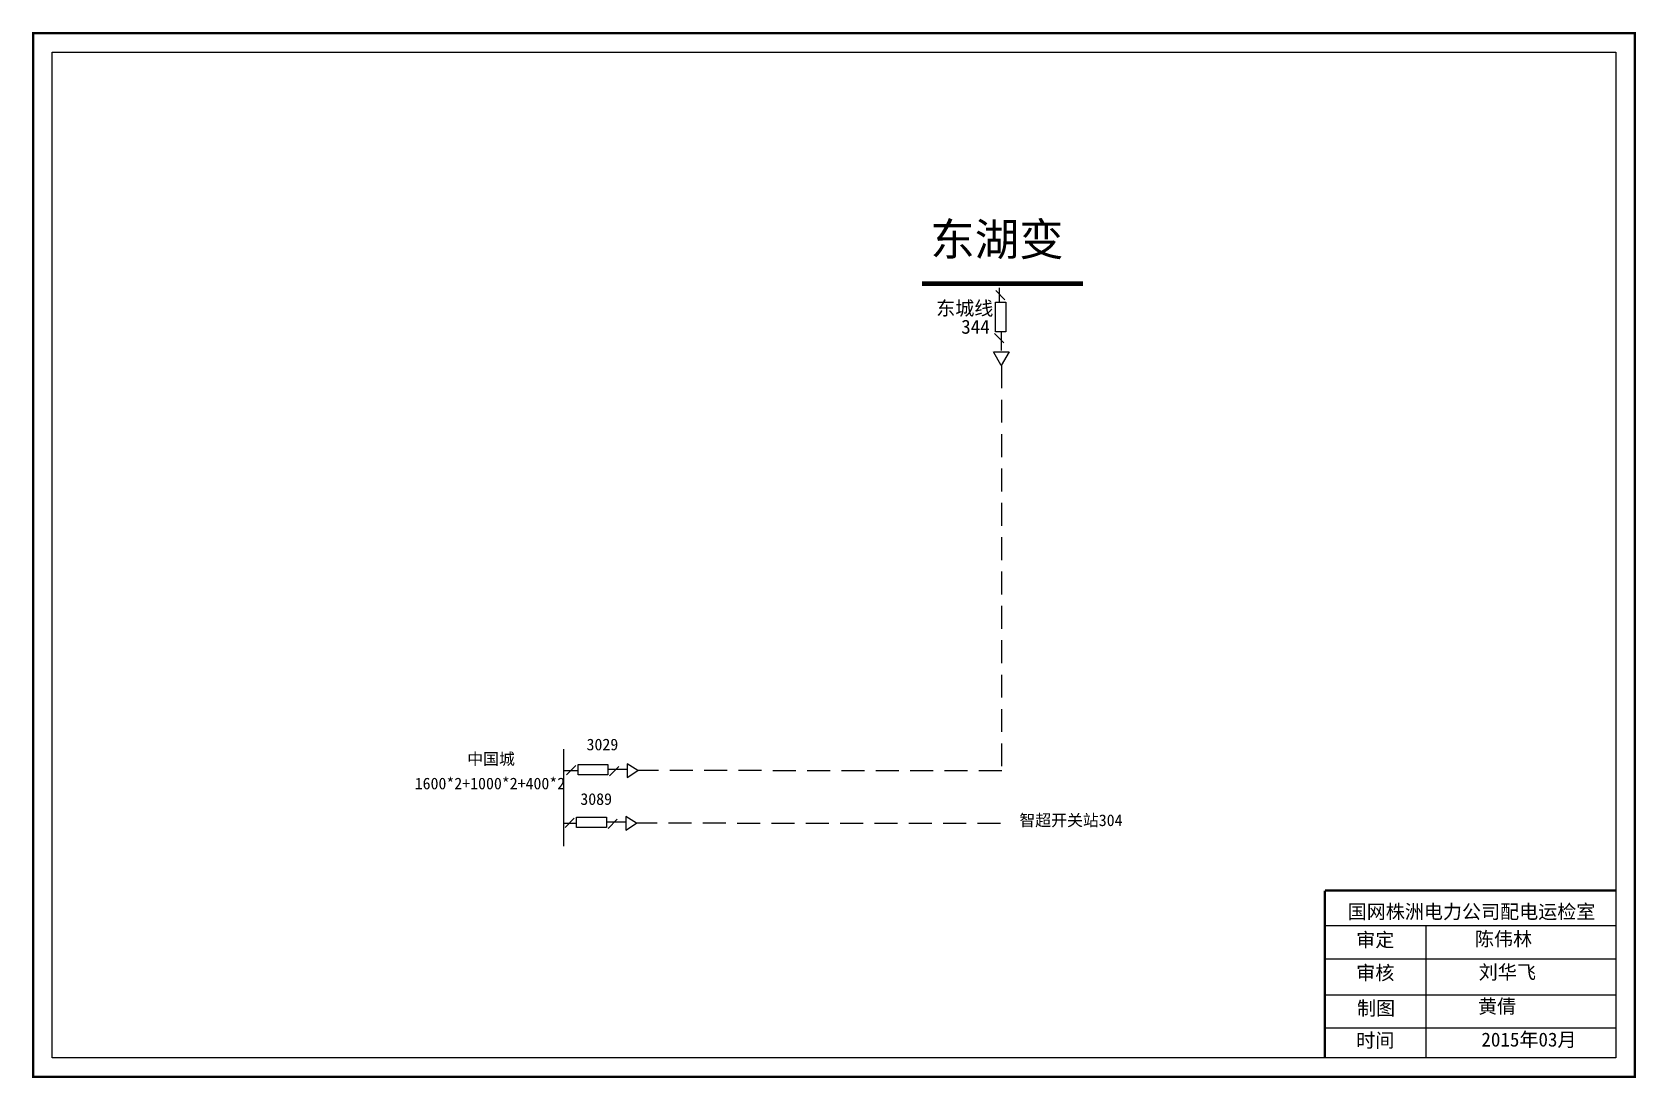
# Model space of a CAD drawing. Extents: x 0 to 344, y 0 to 224.
import ezdxf

# ---------------------------------------------------------------- set-up
doc = ezdxf.new("R2010")
doc.units = 0
doc.header["$LTSCALE"] = 0.774411
doc.linetypes.add('ACAD_ISO02W100', pattern=[15, 12, -3])
doc.linetypes.add('DASHED2', pattern=[9.525, 6.35, -3.175])
doc.layers.get('0').update_dxf_attribs({"linetype": 'CONTINUOUS'})
doc.styles.get("Standard").update_dxf_attribs({"font": 'SimSun.ttf', "height": 2.5})
doc.styles.add('字体', font='SIMKAI.TTF', dxfattribs={"height": 2.5})

msp = doc.modelspace()

# ---------------------------------------------------------------- linework, layer by layer
at = {"linetype": 'Continuous'}
for p, q in [((208.71, 166.91), (206.73, 168.89)), ((208.49, 157.68), (206.51, 159.66)), ((207.89, 159.94), (207.89, 155.99)), ((207.9, 152.79), (206.27, 155.75)), ((206.31, 155.73), (209.66, 155.75)), ((209.66, 155.75), (207.9, 152.79)), ((113.92, 70.46), (113.92, 49.63)), ((116.52, 66.96), (114.55, 64.98)), ((123.5, 66.15), (127.45, 66.15)), ((125.76, 66.74), (123.78, 64.76)), ((129.85, 65.86), (127.58, 67.33)), ((127.58, 67.33), (127.58, 64.38)), ((127.58, 64.38), (129.85, 65.86)), ((116.22, 55.65), (114.24, 53.67)), ((125.45, 55.43), (123.47, 53.45)), ((127.27, 56.02), (127.27, 53.06)), ((129.55, 54.54), (127.27, 56.02)), ((123.19, 54.83), (127.14, 54.83)), ((127.27, 53.06), (129.55, 54.54)), ((277.47, 32.59), (339.84, 32.59)), ((299.12, 32.58), (299.12, 4.25)), ((277.47, 25.49), (339.84, 25.49)), ((277.47, 17.73), (339.84, 17.73)), ((277.47, 10.63), (339.84, 10.63))]:
    msp.add_line(p, q, dxfattribs=at)
at = {"linetype": 'ACAD_ISO02W100'}
for p, q in [((207.57, 166.42), (207.57, 169.51)), ((117.02, 65.82), (113.93, 65.82)), ((116.72, 54.51), (113.92, 54.51))]:
    msp.add_line(p, q, dxfattribs=at)
at = {"linetype": 'DASHED2'}
for p, q in [((207.99, 152.83), (207.99, 65.58)), ((208.06, 65.79), (129.86, 65.87)), ((207.75, 54.48), (129.55, 54.56))]:
    msp.add_line(p, q, dxfattribs=at)
at = {"linetype": 'Continuous', "const_width": 0.5}
msp.add_lwpolyline([(0.01, 224.11), (343.99, 224.11), (343.99, 0.15), (0.01, 0.15)], close=True, dxfattribs=at)
at = {"linetype": 'Continuous'}
msp.add_lwpolyline([(4.06, 220.07), (339.94, 220.07), (339.94, 4.19), (4.06, 4.19)], close=True, dxfattribs=at)
for points, const_width in [([(225.47, 170.39), (190.93, 170.4)], 1), ([(277.44, 40.09), (277.44, 4.36)], 0.5), ([(277.47, 40.09), (339.84, 40.09)], 0.5)]:
    msp.add_lwpolyline(points, dxfattribs=dict(at, const_width=const_width))
at = {"linetype": 'ACAD_ISO02W100'}
for points in [[(208.89, 160.02), (206.68, 160.02), (206.68, 166.42), (208.89, 166.42)], [(123.42, 67.15), (123.42, 64.94), (117.02, 64.94), (117.02, 67.15)], [(123.11, 55.83), (123.11, 53.62), (116.72, 53.62), (116.72, 55.83)]]:
    msp.add_lwpolyline(points, close=True, dxfattribs=at)

# ---------------------------------------------------------------- texts
at = {"color": 7, "linetype": 'Continuous', "insert": (192.67, 183.39), "char_height": 7, "width": 132.2648, "attachment_point": 1, "style": '字体'}
msp.add_mtext('东湖变', dxfattribs=at)
at = {"linetype": 'Continuous', "attachment_point": 1, "style": '字体'}
for s, insert, char_height, width in [('东城线', (193.95, 166.59), 3, 12.3786), ('3029', (118.86, 72.71), 2.5, 30.3006), ('中国城', (93.23, 69.62), 2.5, 30.3006), ('1600*2+1000*2+400*2', (81.95, 64.34), 2.5, 30.3006), ('3089', (117.52, 61), 2.5, 30.3006), ('{\\fSimSun|b0|i0|c134|p2;智超开关站}304', (211.82, 56.45), 2.5, 30.3006), ('国网株洲电力公司配电运检室', (282.33, 37.08), 3, 82.0179), ('审定', (284.17, 31.03), 3, 23.4615), ('陈伟林', (309.66, 31.22), 3, 23.4615), ('审核', (284.17, 23.96), 3, 23.4615), ('刘华飞', (310.49, 24.09), 3, 33.0539), ('制图', (284.33, 16.34), 3, 23.4615), ('黄倩', (310.34, 16.77), 3, 23.4615), ('时间', (284.17, 9.46), 3, 23.4615), ('2015{\\fSimSun|b0|i0|c134|p2;年}03{\\fSimSun|b0|i0|c134|p2;月}', (311.05, 9.63), 3, 23.4615)]:
    msp.add_mtext(s, dxfattribs=dict(at, insert=insert, char_height=char_height, width=width))
at = {"linetype": 'Continuous', "insert": (199.33, 162.62), "char_height": 3, "width": 6.7865, "attachment_point": 1}
msp.add_mtext('344', dxfattribs=at)

doc.saveas('drawing.dxf')
